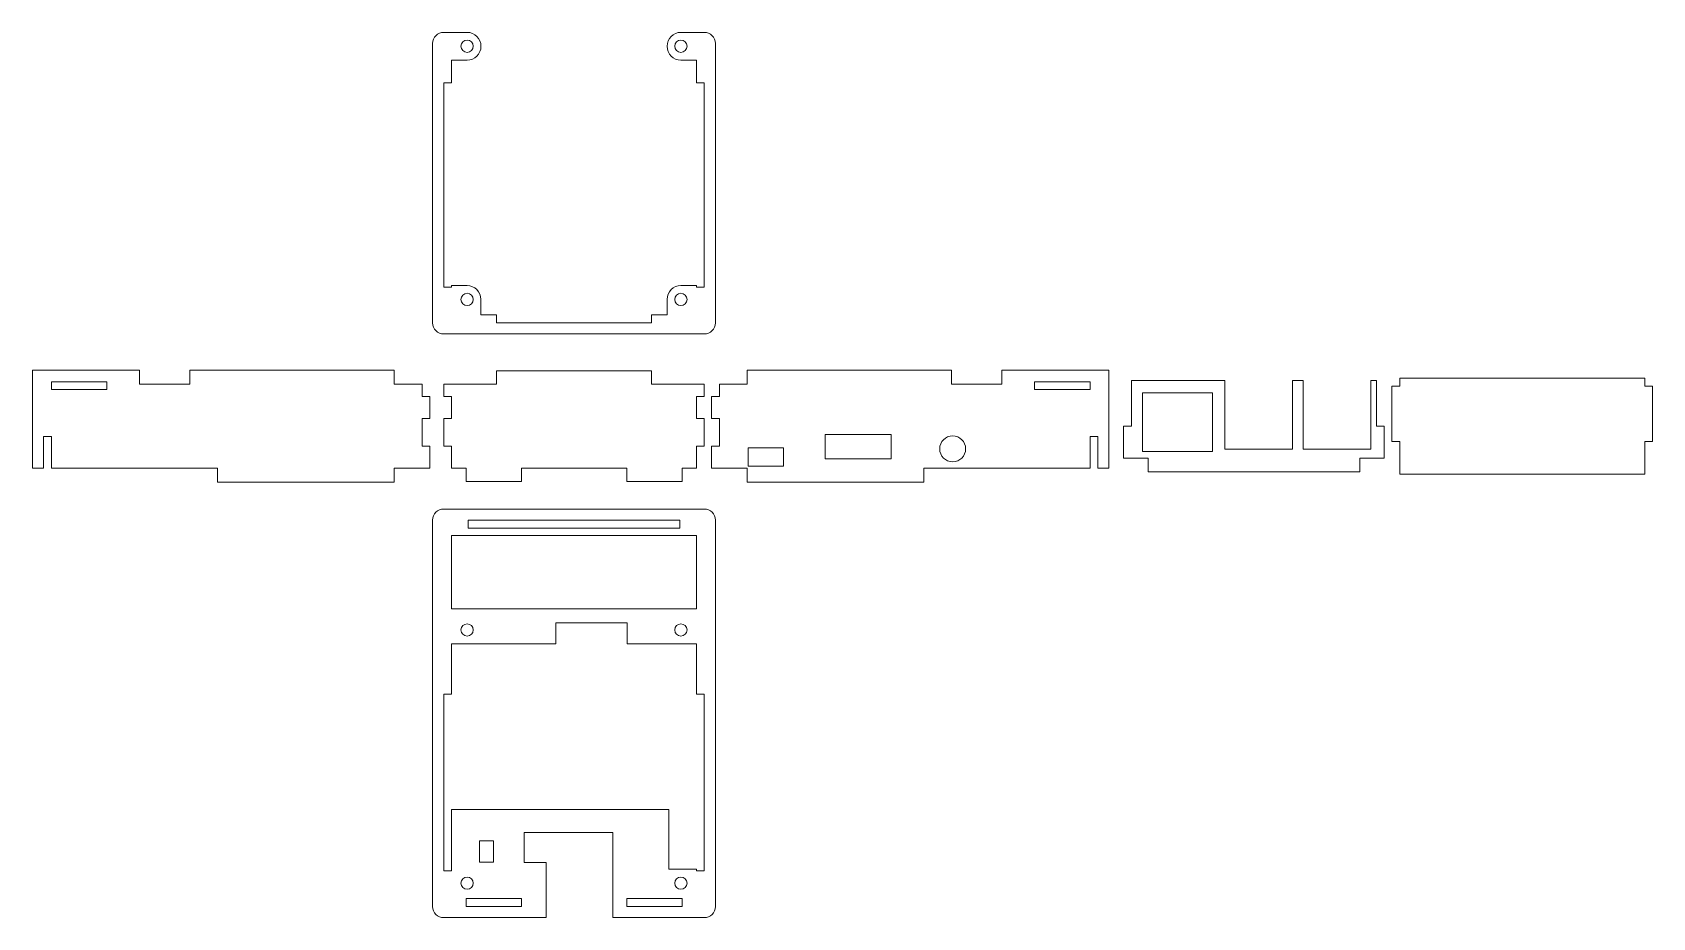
# Model space of a CAD drawing. Header units: millimetres. Extents: x -123 to 249, y 64 to 267.
import ezdxf

# ---------------------------------------------------------------- set-up
doc = ezdxf.new("R2010")
doc.units = ezdxf.units.MM

msp = doc.modelspace()

# ---------------------------------------------------------------- linework, layer by layer
at = {"color": 7, "linetype": 'Continuous', "lineweight": 15}
for p, q in [((-30.99, 264.06), (-30.99, 200.03)), ((-28.45, 266.6), (-23.09, 266.6)), ((25.93, 266.6), (31.29, 266.6)), ((33.83, 264.06), (33.83, 200.03)), ((-23.09, 260.25), (-26.64, 260.25)), ((-26.64, 260.25), (-26.64, 255.05)), ((25.93, 260.25), (29.49, 260.25)), ((29.49, 260.25), (29.49, 255.05)), ((-28.45, 255.05), (-26.64, 255.05)), ((-28.45, 208.18), (-28.45, 255.05)), ((29.49, 255.05), (31.29, 255.05)), ((31.29, 208.18), (31.29, 255.05)), ((-28.45, 208.18), (-26.64, 208.18)), ((-26.64, 208.18), (-26.64, 208.57)), ((-23.09, 208.57), (-26.64, 208.57)), ((25.93, 208.57), (29.49, 208.57)), ((29.49, 208.18), (29.49, 208.57)), ((31.29, 208.18), (29.49, 208.18)), ((-19.91, 205.39), (-19.91, 201.83)), ((22.76, 201.83), (22.76, 205.39)), ((-19.91, 201.83), (-16.36, 201.83)), ((-16.36, 200.03), (-16.36, 201.83)), ((19.2, 200.03), (19.2, 201.83)), ((19.2, 201.83), (22.76, 201.83)), ((-28.45, 197.49), (31.29, 197.49)), ((19.2, 200.03), (-16.36, 200.03)), ((-122.73, 166.68), (-122.73, 189.16)), ((-122.73, 189.16), (-98.19, 189.16)), ((-118.39, 186.52), (-118.39, 184.71)), ((-105.69, 186.52), (-118.39, 186.52)), ((-105.69, 184.71), (-105.69, 186.52)), ((-98.19, 189.16), (-98.19, 185.98)), ((-98.19, 185.98), (-86.64, 185.98)), ((-86.64, 189.16), (-86.64, 185.98)), ((-39.77, 189.16), (-86.64, 189.16)), ((-39.77, 185.98), (-39.77, 189.16)), ((-33.42, 185.98), (-39.77, 185.98)), ((-33.42, 185.98), (-33.42, 183.14)), ((-28.45, 185.98), (-28.45, 183.14)), ((-16.36, 185.98), (-28.45, 185.98)), ((-16.36, 189.03), (-16.36, 185.98)), ((19.2, 189.03), (-16.36, 189.03)), ((19.2, 185.98), (19.2, 189.03)), ((31.29, 185.98), (19.2, 185.98)), ((31.29, 183.14), (31.29, 185.98)), ((34.74, 185.98), (34.74, 183.14)), ((34.74, 185.98), (41.09, 185.98)), ((41.09, 185.98), (41.09, 189.16)), ((41.09, 189.16), (87.95, 189.16)), ((87.95, 189.16), (87.95, 185.98)), ((87.95, 185.98), (99.51, 185.98)), ((99.51, 189.16), (99.51, 185.98)), ((124.04, 189.16), (99.51, 189.16)), ((107, 186.52), (119.7, 186.52)), ((107, 184.71), (107, 186.52)), ((119.7, 186.52), (119.7, 184.71)), ((124.04, 166.68), (124.04, 189.16)), ((129.21, 186.82), (129.21, 176.31)), ((150.62, 186.82), (129.21, 186.82)), ((150.62, 171.07), (150.62, 186.82)), ((166.11, 186.82), (166.11, 171.07)), ((168.55, 186.82), (166.11, 186.82)), ((168.55, 171.07), (168.55, 186.82)), ((184.04, 186.82), (184.04, 171.07)), ((185.34, 186.82), (184.04, 186.82)), ((185.34, 176.31), (185.34, 186.82)), ((190.72, 187.33), (190.72, 185.53)), ((246.85, 187.33), (190.72, 187.33)), ((246.85, 185.53), (246.85, 187.33)), ((-118.39, 184.71), (-105.69, 184.71)), ((-31.62, 183.14), (-33.42, 183.14)), ((-31.62, 183.14), (-31.62, 178.06)), ((-28.45, 183.14), (-26.64, 183.14)), ((-26.64, 183.14), (-26.64, 178.06)), ((29.49, 183.14), (31.29, 183.14)), ((29.49, 178.06), (29.49, 183.14)), ((32.93, 183.14), (32.93, 178.06)), ((34.74, 183.14), (32.93, 183.14)), ((119.7, 184.71), (107, 184.71)), ((131.75, 183.95), (147.75, 183.95)), ((131.75, 170.57), (131.75, 183.95)), ((147.75, 183.95), (147.75, 170.57)), ((188.91, 185.53), (188.91, 172.83)), ((190.72, 185.53), (188.91, 185.53)), ((248.65, 185.53), (246.85, 185.53)), ((248.65, 172.83), (248.65, 185.53)), ((-31.62, 178.06), (-33.42, 178.06)), ((-33.42, 178.06), (-33.42, 171.76)), ((-28.45, 178.06), (-28.45, 171.76)), ((-26.64, 178.06), (-28.45, 178.06)), ((31.29, 178.06), (29.49, 178.06)), ((31.29, 171.76), (31.29, 178.06)), ((32.93, 178.06), (34.74, 178.06)), ((34.74, 178.06), (34.74, 171.76)), ((129.21, 176.31), (127.4, 176.31)), ((127.4, 176.31), (127.4, 169.02)), ((187.14, 176.31), (185.34, 176.31)), ((187.14, 169.02), (187.14, 176.31)), ((-120.19, 173.97), (-118.39, 173.97)), ((-120.19, 166.68), (-120.19, 173.97)), ((-118.39, 173.97), (-118.39, 166.68)), ((-31.62, 171.76), (-33.42, 171.76)), ((-31.62, 171.76), (-31.62, 166.68)), ((-28.45, 171.76), (-26.64, 171.76)), ((-26.64, 171.76), (-26.64, 166.68)), ((29.49, 171.76), (31.29, 171.76)), ((29.49, 166.68), (29.49, 171.76)), ((32.93, 171.76), (32.93, 166.68)), ((32.93, 171.76), (34.74, 171.76)), ((41.37, 171.34), (41.37, 167.16)), ((41.37, 171.34), (49.4, 171.34)), ((49.4, 171.34), (49.4, 167.16)), ((58.99, 174.46), (74.08, 174.46)), ((58.99, 168.88), (58.99, 174.46)), ((74.08, 168.88), (74.08, 174.46)), ((119.7, 173.97), (121.5, 173.97)), ((119.7, 173.97), (119.7, 166.68)), ((121.5, 173.97), (121.5, 166.68)), ((166.11, 171.07), (150.62, 171.07)), ((184.04, 171.07), (168.55, 171.07)), ((188.91, 172.83), (190.72, 172.83)), ((190.72, 172.83), (190.72, 165.33)), ((246.85, 172.83), (248.65, 172.83)), ((246.85, 165.33), (246.85, 172.83)), ((41.37, 167.16), (49.4, 167.16)), ((58.99, 168.88), (74.08, 168.88)), ((127.4, 169.02), (133.02, 169.02)), ((147.75, 170.57), (131.75, 170.57)), ((133.02, 169.02), (133.02, 165.84)), ((181.53, 169.02), (187.14, 169.02)), ((181.53, 165.84), (181.53, 169.02)), ((-122.73, 166.68), (-120.19, 166.68)), ((-118.39, 166.68), (-80.29, 166.68)), ((-80.29, 163.5), (-80.29, 166.68)), ((-39.77, 163.5), (-80.29, 163.5)), ((-39.77, 166.68), (-31.62, 166.68)), ((-39.77, 166.68), (-39.77, 163.5)), ((-26.64, 166.68), (-23.34, 166.68)), ((-23.34, 166.68), (-23.34, 163.63)), ((-23.34, 163.63), (-10.64, 163.63)), ((-10.64, 166.68), (13.49, 166.68)), ((-10.64, 163.63), (-10.64, 166.68)), ((13.49, 166.68), (13.49, 163.63)), ((13.49, 163.63), (26.19, 163.63)), ((26.19, 166.68), (29.49, 166.68)), ((26.19, 163.63), (26.19, 166.68)), ((41.09, 166.68), (32.93, 166.68)), ((41.09, 166.68), (41.09, 163.5)), ((41.09, 163.5), (81.6, 163.5)), ((81.6, 166.68), (119.7, 166.68)), ((81.6, 163.5), (81.6, 166.68)), ((121.5, 166.68), (124.04, 166.68)), ((133.02, 165.84), (181.53, 165.84)), ((190.72, 165.33), (246.85, 165.33)), ((-28.45, 157.34), (31.29, 157.34)), ((-30.99, 66.23), (-30.99, 154.8)), ((-22.83, 154.8), (-22.83, 152.99)), ((-22.83, 154.8), (25.68, 154.8)), ((-22.83, 152.99), (25.68, 152.99)), ((25.68, 154.8), (25.68, 152.99)), ((33.83, 66.23), (33.83, 154.8)), ((-26.64, 151.24), (29.49, 151.24)), ((-26.64, 134.45), (-26.64, 151.24)), ((29.49, 151.24), (29.49, 134.45)), ((-26.64, 134.45), (29.49, 134.45)), ((-2.77, 131.28), (13.62, 131.28)), ((-2.77, 126.45), (-2.77, 131.28)), ((13.62, 131.28), (13.62, 126.45)), ((-2.77, 126.45), (-26.64, 126.45)), ((-26.64, 114.89), (-26.64, 126.45)), ((13.62, 126.45), (29.49, 126.45)), ((29.49, 126.45), (29.49, 114.89)), ((-28.45, 114.89), (-26.64, 114.89)), ((-28.45, 74.38), (-28.45, 114.89)), ((31.29, 114.89), (29.49, 114.89)), ((31.29, 114.89), (31.29, 74.38)), ((-26.64, 74.38), (-26.64, 88.5)), ((-26.64, 88.5), (23.14, 88.5)), ((23.14, 88.5), (23.14, 74.76)), ((10.34, 83.17), (-9.98, 83.17)), ((-9.98, 83.17), (-9.98, 76.28)), ((10.34, 63.69), (10.34, 83.17)), ((-20.22, 81.31), (-20.22, 76.36)), ((-20.22, 81.31), (-17.04, 81.31)), ((-17.04, 81.31), (-17.04, 76.36)), ((-28.45, 74.38), (-26.64, 74.38)), ((-20.22, 76.36), (-17.04, 76.36)), ((-9.98, 76.28), (-4.93, 76.28)), ((-4.93, 76.28), (-4.93, 63.69)), ((23.14, 74.76), (29.49, 74.76)), ((29.49, 74.76), (29.49, 74.38)), ((31.29, 74.38), (29.49, 74.38)), ((-23.34, 66.23), (-23.34, 68.03)), ((-10.64, 68.03), (-23.34, 68.03)), ((-10.64, 66.23), (-10.64, 68.03)), ((26.19, 68.03), (13.49, 68.03)), ((13.49, 66.23), (13.49, 68.03)), ((26.19, 66.23), (26.19, 68.03)), ((-4.93, 63.69), (-28.45, 63.69)), ((-10.64, 66.23), (-23.34, 66.23)), ((31.29, 63.69), (10.34, 63.69)), ((26.19, 66.23), (13.49, 66.23))]:
    msp.add_line(p, q, dxfattribs=at)
for centre, radius in [((-23.09, 263.43), 1.4), ((25.93, 263.43), 1.4), ((-23.09, 205.39), 1.4), ((25.93, 205.39), 1.4), ((88.22, 171.13), 2.97), ((-23.09, 129.62), 1.4), ((25.93, 129.62), 1.4), ((-23.09, 71.59), 1.4), ((25.93, 71.59), 1.4)]:
    msp.add_circle(centre, radius, dxfattribs=at)
for centre, radius, start, end in [((-28.45, 264.06), 2.54, 90, 180), ((-23.09, 263.43), 3.18, 270, 90), ((25.93, 263.43), 3.18, 90, 270), ((31.29, 264.06), 2.54, 0, 90), ((-23.09, 205.39), 3.17, 0, 90), ((25.93, 205.39), 3.18, 90, 180), ((-28.45, 200.03), 2.54, 180, 270), ((31.29, 200.03), 2.54, 270, 0), ((-28.45, 154.8), 2.54, 90, 180), ((31.29, 154.8), 2.54, 0, 90), ((-28.45, 66.23), 2.54, 180, 270), ((31.29, 66.23), 2.54, 270, 0)]:
    msp.add_arc(centre, radius, start, end, dxfattribs=at)

doc.saveas('drawing.dxf')
